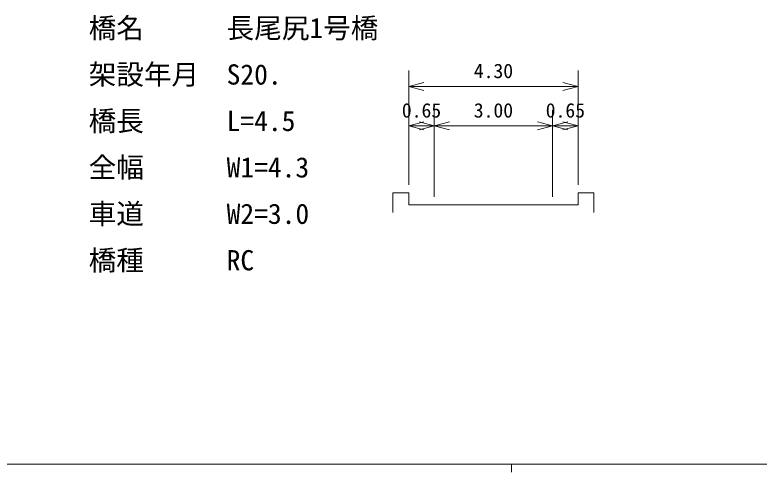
# Model space of a CAD drawing. Units: millimetres, scale not verified, with parts at other scales. Extents: x 40000 to 680000, y 20000 to 380000.
# Drawn here: x 305011 to 399434, y 204000 to 262000 of the extents above; entities that cross this region are included whole.
import ezdxf
from ezdxf.enums import TextEntityAlignment as Align

# ---------------------------------------------------------------- set-up
doc = ezdxf.new("R2010")
doc.units = ezdxf.units.MM
doc.header["$LTSCALE"] = 1000
doc.layers.add('M-STR-HTXT', color=7, linetype='Continuous', lineweight=13)
doc.layers.add('M-TTL-BAND', color=7, linetype='Continuous', lineweight=13)
doc.styles.add('ＭＳ ゴシック', font='')
doc.styles.get('ＭＳ ゴシック').set_extended_font_data('MS Gothic')

msp = doc.modelspace()

# ---------------------------------------------------------------- linework, layer by layer
at = {"layer": 'M-STR-HTXT'}
for p, q in [((354977, 240426), (354977, 254926)), ((376477, 240426), (376477, 254926)), ((356909, 253444), (354977, 252926)), ((376477, 252926), (374546, 253444)), ((354977, 252926), (376477, 252926)), ((354977, 252926), (356909, 252409)), ((374546, 252409), (376477, 252926)), ((358227, 238926), (358227, 249926)), ((373227, 238926), (373227, 249926)), ((356909, 248444), (354977, 247926)), ((358227, 247926), (356296, 248444)), ((360159, 248444), (358227, 247926)), ((373227, 247926), (371296, 248444)), ((375159, 248444), (373227, 247926)), ((376477, 247926), (374546, 248444)), ((354977, 247926), (358227, 247926)), ((354977, 247926), (356909, 247409)), ((356296, 247409), (358227, 247926)), ((358227, 247926), (373227, 247926)), ((358227, 247926), (360159, 247409)), ((371296, 247409), (373227, 247926)), ((373227, 247926), (376477, 247926)), ((373227, 247926), (375159, 247409)), ((374546, 247409), (376477, 247926)), ((352977, 239426), (354977, 239426)), ((352977, 239426), (352977, 236926)), ((354977, 237926), (354977, 239426)), ((376477, 237926), (376477, 239426)), ((376477, 239426), (378477, 239426)), ((378477, 239426), (378477, 236926)), ((354977, 237926), (358227, 237926)), ((358227, 237926), (373227, 237926)), ((373227, 237926), (376477, 237926))]:
    msp.add_line(p, q, dxfattribs=at)
at = {"layer": 'M-TTL-BAND'}
for p, q in [((40000, 205000), (579000, 205000)), ((368000, 205000), (368000, 204000))]:
    msp.add_line(p, q, dxfattribs=at)

# ---------------------------------------------------------------- texts
at = {"layer": 'M-STR-HTXT', "style": 'ＭＳ ゴシック'}
for s, p in [('橋名\u3000\u3000\u3000長尾尻1号橋', (314376, 258280)), ('架設年月\u3000S20.', (314376, 252389)), ('橋長\u3000\u3000\u3000L=4.5', (314376, 246498)), ('全幅\u3000\u3000\u3000W1=4.3', (314376, 240607)), ('車道\u3000\u3000\u3000W2=3.0', (314376, 234716)), ('橋種\u3000\u3000\u3000RC', (314376, 228825))]:
    msp.add_text(s, height=2566, dxfattribs=at).set_placement(p, align=Align.BOTTOM_LEFT)
for s, p in [('4.30', (365727, 253426)), ('0.65', (356602, 248426)), ('3.00', (365727, 248426)), ('0.65', (374852, 248426))]:
    msp.add_text(s, height=1833, dxfattribs=at).set_placement(p, align=Align.BOTTOM_CENTER)

doc.saveas('drawing.dxf')
